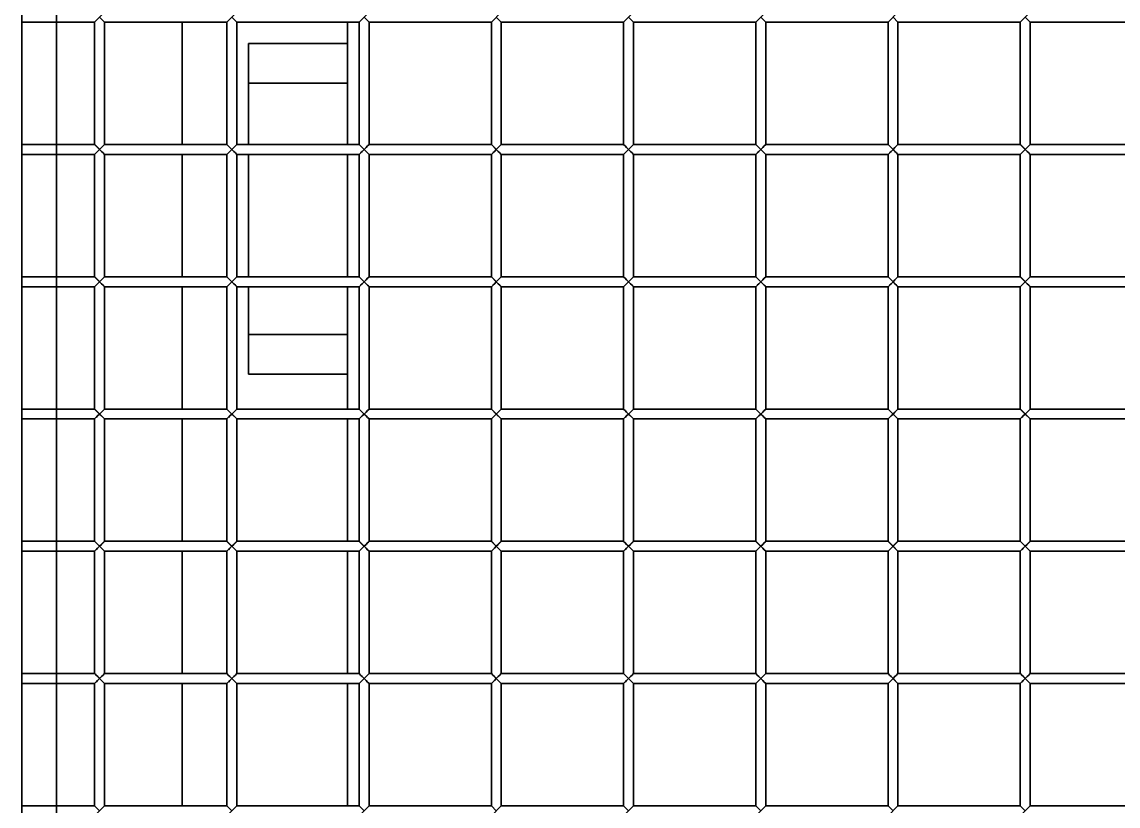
# Model space of a CAD drawing. Header units: millimetres. Extents: x 32496 to 166256, y 3504 to 23939.
# Drawn here: x 69754.5 to 70086.1, y 12789.6 to 13026.7 of the extents above; entities that cross this region are included whole.
import ezdxf

# ---------------------------------------------------------------- set-up
doc = ezdxf.new("R2010")
doc.units = ezdxf.units.MM
doc.layers.get('0').update_dxf_attribs({"lineweight": 35})

# ---------------------------------------------------------------- blocks, each defined once
blk = doc.blocks.new('DRGTJHYTHRTTR')
at = {"color": 7, "linetype": 'Continuous'}
blk.add_line((51844.04, -50285.69), (51844.04, -49732.69), dxfattribs=at)
blk = doc.blocks.new('8-1250')
at = {"linetype": 'Continuous'}
for p, q in [((-3291.63, -33446.27), (-3291.63, -34431.79)), ((-3269.63, -33944.79), (-3266.63, -33941.79)), ((-3229.63, -33944.79), (-3226.63, -33941.79)), ((-3189.63, -33944.79), (-3186.63, -33941.79)), ((-3149.63, -33944.79), (-3146.63, -33941.79)), ((-3109.63, -33944.79), (-3106.63, -33941.79)), ((-3069.63, -33944.79), (-3066.63, -33941.79)), ((-3029.63, -33944.79), (-3026.63, -33941.79)), ((-2989.63, -33944.79), (-2986.63, -33941.79)), ((-3291.63, -33944.79), (-3269.63, -33944.79)), ((-3269.63, -33944.79), (-3269.63, -33981.79)), ((-3266.63, -33944.79), (-3268.13, -33943.29)), ((-3266.63, -33944.79), (-3266.63, -33981.79)), ((-3266.63, -33944.79), (-3229.63, -33944.79)), ((-3243.13, -33981.79), (-3243.13, -33944.79)), ((-3229.63, -33944.79), (-3229.63, -33981.79)), ((-3226.63, -33944.79), (-3228.13, -33943.29)), ((-3226.63, -33944.79), (-3226.63, -33981.79)), ((-3226.63, -33944.79), (-3189.63, -33944.79)), ((-3193.13, -33944.79), (-3193.13, -33981.79)), ((-3189.63, -33944.79), (-3189.63, -33981.79)), ((-3186.63, -33944.79), (-3188.13, -33943.29)), ((-3186.63, -33944.79), (-3186.63, -33981.79)), ((-3186.63, -33944.79), (-3149.63, -33944.79)), ((-3149.63, -33944.79), (-3149.63, -33981.79)), ((-3146.63, -33944.79), (-3148.13, -33943.29)), ((-3146.63, -33944.79), (-3146.63, -33981.79)), ((-3146.63, -33944.79), (-3109.63, -33944.79)), ((-3109.63, -33944.79), (-3109.63, -33981.79)), ((-3106.63, -33944.79), (-3108.13, -33943.29)), ((-3106.63, -33944.79), (-3106.63, -33981.79)), ((-3106.63, -33944.79), (-3069.63, -33944.79)), ((-3069.63, -33944.79), (-3069.63, -33981.79)), ((-3066.63, -33944.79), (-3068.13, -33943.29)), ((-3066.63, -33944.79), (-3066.63, -33981.79)), ((-3066.63, -33944.79), (-3029.63, -33944.79)), ((-3029.63, -33944.79), (-3029.63, -33981.79)), ((-3026.63, -33944.79), (-3028.13, -33943.29)), ((-3026.63, -33944.79), (-3026.63, -33981.79)), ((-3026.63, -33944.79), (-2989.63, -33944.79)), ((-2989.63, -33944.79), (-2989.63, -33981.79)), ((-2986.63, -33944.79), (-2988.13, -33943.29)), ((-2986.63, -33944.79), (-2986.63, -33981.79)), ((-2986.63, -33944.79), (-2949.63, -33944.79)), ((-3223.13, -33981.79), (-3223.13, -33951.29)), ((-3223.13, -33951.29), (-3193.13, -33951.29)), ((-3193.13, -33963.29), (-3223.13, -33963.29)), ((-3291.63, -33981.79), (-3269.63, -33981.79)), ((-3269.63, -33981.79), (-3268.13, -33983.29)), ((-3269.63, -33984.79), (-3266.63, -33981.79)), ((-3266.63, -33981.79), (-3229.63, -33981.79)), ((-3229.63, -33981.79), (-3228.13, -33983.29)), ((-3229.63, -33984.79), (-3226.63, -33981.79)), ((-3226.63, -33981.79), (-3189.63, -33981.79)), ((-3189.63, -33981.79), (-3188.13, -33983.29)), ((-3189.63, -33984.79), (-3186.63, -33981.79)), ((-3186.63, -33981.79), (-3149.63, -33981.79)), ((-3149.63, -33981.79), (-3148.13, -33983.29)), ((-3149.63, -33984.79), (-3146.63, -33981.79)), ((-3146.63, -33981.79), (-3109.63, -33981.79)), ((-3109.63, -33981.79), (-3108.13, -33983.29)), ((-3109.63, -33984.79), (-3106.63, -33981.79)), ((-3106.63, -33981.79), (-3069.63, -33981.79)), ((-3069.63, -33981.79), (-3068.13, -33983.29)), ((-3069.63, -33984.79), (-3066.63, -33981.79)), ((-3066.63, -33981.79), (-3029.63, -33981.79)), ((-3029.63, -33981.79), (-3028.13, -33983.29)), ((-3029.63, -33984.79), (-3026.63, -33981.79)), ((-3026.63, -33981.79), (-2989.63, -33981.79)), ((-2989.63, -33981.79), (-2988.13, -33983.29)), ((-2989.63, -33984.79), (-2986.63, -33981.79)), ((-2986.63, -33981.79), (-2949.63, -33981.79)), ((-3291.63, -33984.79), (-3269.63, -33984.79)), ((-3269.63, -33984.79), (-3269.63, -34021.79)), ((-3266.63, -33984.79), (-3268.13, -33983.29)), ((-3266.63, -33984.79), (-3266.63, -34021.79)), ((-3266.63, -33984.79), (-3229.63, -33984.79)), ((-3243.13, -34021.79), (-3243.13, -33984.79)), ((-3229.63, -33984.79), (-3229.63, -34021.79)), ((-3226.63, -33984.79), (-3228.13, -33983.29)), ((-3226.63, -33984.79), (-3226.63, -34021.79)), ((-3226.63, -33984.79), (-3189.63, -33984.79)), ((-3223.13, -34021.79), (-3223.13, -33984.79)), ((-3193.13, -33984.79), (-3193.13, -34021.79)), ((-3189.63, -33984.79), (-3189.63, -34021.79)), ((-3186.63, -33984.79), (-3188.13, -33983.29)), ((-3186.63, -33984.79), (-3186.63, -34021.79)), ((-3186.63, -33984.79), (-3149.63, -33984.79)), ((-3149.63, -33984.79), (-3149.63, -34021.79)), ((-3146.63, -33984.79), (-3148.13, -33983.29)), ((-3146.63, -33984.79), (-3146.63, -34021.79)), ((-3146.63, -33984.79), (-3109.63, -33984.79)), ((-3109.63, -33984.79), (-3109.63, -34021.79)), ((-3106.63, -33984.79), (-3108.13, -33983.29)), ((-3106.63, -33984.79), (-3106.63, -34021.79)), ((-3106.63, -33984.79), (-3069.63, -33984.79)), ((-3069.63, -33984.79), (-3069.63, -34021.79)), ((-3066.63, -33984.79), (-3068.13, -33983.29)), ((-3066.63, -33984.79), (-3066.63, -34021.79)), ((-3066.63, -33984.79), (-3029.63, -33984.79)), ((-3029.63, -33984.79), (-3029.63, -34021.79)), ((-3026.63, -33984.79), (-3028.13, -33983.29)), ((-3026.63, -33984.79), (-3026.63, -34021.79)), ((-3026.63, -33984.79), (-2989.63, -33984.79)), ((-2989.63, -33984.79), (-2989.63, -34021.79)), ((-2986.63, -33984.79), (-2988.13, -33983.29)), ((-2986.63, -33984.79), (-2986.63, -34021.79)), ((-2986.63, -33984.79), (-2949.63, -33984.79)), ((-3291.63, -34021.79), (-3269.63, -34021.79)), ((-3269.63, -34021.79), (-3268.13, -34023.29)), ((-3269.63, -34024.79), (-3266.63, -34021.79)), ((-3266.63, -34021.79), (-3229.63, -34021.79)), ((-3229.63, -34021.79), (-3228.13, -34023.29)), ((-3229.63, -34024.79), (-3226.63, -34021.79)), ((-3226.63, -34021.79), (-3189.63, -34021.79)), ((-3189.63, -34021.79), (-3188.13, -34023.29)), ((-3189.63, -34024.79), (-3186.63, -34021.79)), ((-3186.63, -34021.79), (-3149.63, -34021.79)), ((-3149.63, -34021.79), (-3148.13, -34023.29)), ((-3149.63, -34024.79), (-3146.63, -34021.79)), ((-3146.63, -34021.79), (-3109.63, -34021.79)), ((-3109.63, -34021.79), (-3108.13, -34023.29)), ((-3109.63, -34024.79), (-3106.63, -34021.79)), ((-3106.63, -34021.79), (-3069.63, -34021.79)), ((-3069.63, -34021.79), (-3068.13, -34023.29)), ((-3069.63, -34024.79), (-3066.63, -34021.79)), ((-3066.63, -34021.79), (-3029.63, -34021.79)), ((-3029.63, -34021.79), (-3028.13, -34023.29)), ((-3029.63, -34024.79), (-3026.63, -34021.79)), ((-3026.63, -34021.79), (-2989.63, -34021.79)), ((-2989.63, -34021.79), (-2988.13, -34023.29)), ((-2989.63, -34024.79), (-2986.63, -34021.79)), ((-2986.63, -34021.79), (-2949.63, -34021.79)), ((-3291.63, -34024.79), (-3269.63, -34024.79)), ((-3269.63, -34024.79), (-3269.63, -34061.79)), ((-3266.63, -34024.79), (-3268.13, -34023.29)), ((-3266.63, -34024.79), (-3266.63, -34061.79)), ((-3266.63, -34024.79), (-3229.63, -34024.79)), ((-3243.13, -34061.79), (-3243.13, -34024.79)), ((-3229.63, -34024.79), (-3229.63, -34061.79)), ((-3226.63, -34024.79), (-3228.13, -34023.29)), ((-3226.63, -34024.79), (-3226.63, -34061.79)), ((-3226.63, -34024.79), (-3189.63, -34024.79)), ((-3223.13, -34051.29), (-3223.13, -34024.79)), ((-3193.13, -34024.79), (-3193.13, -34061.79)), ((-3189.63, -34024.79), (-3189.63, -34061.79)), ((-3186.63, -34024.79), (-3188.13, -34023.29)), ((-3186.63, -34024.79), (-3186.63, -34061.79)), ((-3186.63, -34024.79), (-3149.63, -34024.79)), ((-3149.63, -34024.79), (-3149.63, -34061.79)), ((-3146.63, -34024.79), (-3148.13, -34023.29)), ((-3146.63, -34024.79), (-3146.63, -34061.79)), ((-3146.63, -34024.79), (-3109.63, -34024.79)), ((-3109.63, -34024.79), (-3109.63, -34061.79)), ((-3106.63, -34024.79), (-3108.13, -34023.29)), ((-3106.63, -34024.79), (-3106.63, -34061.79)), ((-3106.63, -34024.79), (-3069.63, -34024.79)), ((-3069.63, -34024.79), (-3069.63, -34061.79)), ((-3066.63, -34024.79), (-3068.13, -34023.29)), ((-3066.63, -34024.79), (-3066.63, -34061.79)), ((-3066.63, -34024.79), (-3029.63, -34024.79)), ((-3029.63, -34024.79), (-3029.63, -34061.79)), ((-3026.63, -34024.79), (-3028.13, -34023.29)), ((-3026.63, -34024.79), (-3026.63, -34061.79)), ((-3026.63, -34024.79), (-2989.63, -34024.79)), ((-2989.63, -34024.79), (-2989.63, -34061.79)), ((-2986.63, -34024.79), (-2988.13, -34023.29)), ((-2986.63, -34024.79), (-2986.63, -34061.79)), ((-2986.63, -34024.79), (-2949.63, -34024.79)), ((-3223.13, -34039.29), (-3193.13, -34039.29)), ((-3193.13, -34051.29), (-3223.13, -34051.29)), ((-3291.63, -34061.79), (-3269.63, -34061.79)), ((-3269.63, -34061.79), (-3268.13, -34063.29)), ((-3269.63, -34064.79), (-3266.63, -34061.79)), ((-3266.63, -34061.79), (-3229.63, -34061.79)), ((-3229.63, -34061.79), (-3228.13, -34063.29)), ((-3229.63, -34064.79), (-3226.63, -34061.79)), ((-3226.63, -34061.79), (-3189.63, -34061.79)), ((-3189.63, -34061.79), (-3188.13, -34063.29)), ((-3189.63, -34064.79), (-3186.63, -34061.79)), ((-3186.63, -34061.79), (-3149.63, -34061.79)), ((-3149.63, -34061.79), (-3148.13, -34063.29)), ((-3149.63, -34064.79), (-3146.63, -34061.79)), ((-3146.63, -34061.79), (-3109.63, -34061.79)), ((-3109.63, -34061.79), (-3108.13, -34063.29)), ((-3109.63, -34064.79), (-3106.63, -34061.79)), ((-3106.63, -34061.79), (-3069.63, -34061.79)), ((-3069.63, -34061.79), (-3068.13, -34063.29)), ((-3069.63, -34064.79), (-3066.63, -34061.79)), ((-3066.63, -34061.79), (-3029.63, -34061.79)), ((-3029.63, -34061.79), (-3028.13, -34063.29)), ((-3029.63, -34064.79), (-3026.63, -34061.79)), ((-3026.63, -34061.79), (-2989.63, -34061.79)), ((-2989.63, -34061.79), (-2988.13, -34063.29)), ((-2989.63, -34064.79), (-2986.63, -34061.79)), ((-2986.63, -34061.79), (-2949.63, -34061.79)), ((-3291.63, -34064.79), (-3269.63, -34064.79)), ((-3269.63, -34064.79), (-3269.63, -34101.79)), ((-3266.63, -34064.79), (-3268.13, -34063.29)), ((-3266.63, -34064.79), (-3266.63, -34101.79)), ((-3266.63, -34064.79), (-3229.63, -34064.79)), ((-3243.13, -34101.79), (-3243.13, -34064.79)), ((-3229.63, -34064.79), (-3229.63, -34101.79)), ((-3226.63, -34064.79), (-3228.13, -34063.29)), ((-3226.63, -34064.79), (-3226.63, -34101.79)), ((-3226.63, -34064.79), (-3189.63, -34064.79)), ((-3193.13, -34064.79), (-3193.13, -34101.79)), ((-3189.63, -34064.79), (-3189.63, -34101.79)), ((-3186.63, -34064.79), (-3188.13, -34063.29)), ((-3186.63, -34064.79), (-3186.63, -34101.79)), ((-3186.63, -34064.79), (-3149.63, -34064.79)), ((-3149.63, -34064.79), (-3149.63, -34101.79)), ((-3146.63, -34064.79), (-3148.13, -34063.29)), ((-3146.63, -34064.79), (-3146.63, -34101.79)), ((-3146.63, -34064.79), (-3109.63, -34064.79)), ((-3109.63, -34064.79), (-3109.63, -34101.79)), ((-3106.63, -34064.79), (-3108.13, -34063.29)), ((-3106.63, -34064.79), (-3106.63, -34101.79)), ((-3106.63, -34064.79), (-3069.63, -34064.79)), ((-3069.63, -34064.79), (-3069.63, -34101.79)), ((-3066.63, -34064.79), (-3068.13, -34063.29)), ((-3066.63, -34064.79), (-3066.63, -34101.79)), ((-3066.63, -34064.79), (-3029.63, -34064.79)), ((-3029.63, -34064.79), (-3029.63, -34101.79)), ((-3026.63, -34064.79), (-3028.13, -34063.29)), ((-3026.63, -34064.79), (-3026.63, -34101.79)), ((-3026.63, -34064.79), (-2989.63, -34064.79)), ((-2989.63, -34064.79), (-2989.63, -34101.79)), ((-2986.63, -34064.79), (-2988.13, -34063.29)), ((-2986.63, -34064.79), (-2986.63, -34101.79)), ((-2986.63, -34064.79), (-2949.63, -34064.79)), ((-3291.63, -34101.79), (-3269.63, -34101.79)), ((-3269.63, -34101.79), (-3268.13, -34103.29)), ((-3269.63, -34104.79), (-3266.63, -34101.79)), ((-3266.63, -34101.79), (-3229.63, -34101.79)), ((-3229.63, -34101.79), (-3228.13, -34103.29)), ((-3229.63, -34104.79), (-3226.63, -34101.79)), ((-3226.63, -34101.79), (-3189.63, -34101.79)), ((-3189.63, -34101.79), (-3188.13, -34103.29)), ((-3189.63, -34104.79), (-3186.63, -34101.79)), ((-3186.63, -34101.79), (-3149.63, -34101.79)), ((-3149.63, -34101.79), (-3148.13, -34103.29)), ((-3149.63, -34104.79), (-3146.63, -34101.79)), ((-3146.63, -34101.79), (-3109.63, -34101.79)), ((-3109.63, -34101.79), (-3108.13, -34103.29)), ((-3109.63, -34104.79), (-3106.63, -34101.79)), ((-3106.63, -34101.79), (-3069.63, -34101.79)), ((-3069.63, -34101.79), (-3068.13, -34103.29)), ((-3069.63, -34104.79), (-3066.63, -34101.79)), ((-3066.63, -34101.79), (-3029.63, -34101.79)), ((-3029.63, -34101.79), (-3028.13, -34103.29)), ((-3029.63, -34104.79), (-3026.63, -34101.79)), ((-3026.63, -34101.79), (-2989.63, -34101.79)), ((-2989.63, -34101.79), (-2988.13, -34103.29)), ((-2989.63, -34104.79), (-2986.63, -34101.79)), ((-2986.63, -34101.79), (-2949.63, -34101.79)), ((-3291.63, -34104.79), (-3269.63, -34104.79)), ((-3269.63, -34104.79), (-3269.63, -34141.79)), ((-3266.63, -34104.79), (-3268.13, -34103.29)), ((-3266.63, -34104.79), (-3266.63, -34141.79)), ((-3266.63, -34104.79), (-3229.63, -34104.79)), ((-3243.13, -34141.79), (-3243.13, -34104.79)), ((-3229.63, -34104.79), (-3229.63, -34141.79)), ((-3226.63, -34104.79), (-3228.13, -34103.29)), ((-3226.63, -34104.79), (-3226.63, -34141.79)), ((-3226.63, -34104.79), (-3189.63, -34104.79)), ((-3193.13, -34104.79), (-3193.13, -34141.79)), ((-3189.63, -34104.79), (-3189.63, -34141.79)), ((-3186.63, -34104.79), (-3188.13, -34103.29)), ((-3186.63, -34104.79), (-3186.63, -34141.79)), ((-3186.63, -34104.79), (-3149.63, -34104.79)), ((-3149.63, -34104.79), (-3149.63, -34141.79)), ((-3146.63, -34104.79), (-3148.13, -34103.29)), ((-3146.63, -34104.79), (-3146.63, -34141.79)), ((-3146.63, -34104.79), (-3109.63, -34104.79)), ((-3109.63, -34104.79), (-3109.63, -34141.79)), ((-3106.63, -34104.79), (-3108.13, -34103.29)), ((-3106.63, -34104.79), (-3106.63, -34141.79)), ((-3106.63, -34104.79), (-3069.63, -34104.79)), ((-3069.63, -34104.79), (-3069.63, -34141.79)), ((-3066.63, -34104.79), (-3068.13, -34103.29)), ((-3066.63, -34104.79), (-3066.63, -34141.79)), ((-3066.63, -34104.79), (-3029.63, -34104.79)), ((-3029.63, -34104.79), (-3029.63, -34141.79)), ((-3026.63, -34104.79), (-3028.13, -34103.29)), ((-3026.63, -34104.79), (-3026.63, -34141.79)), ((-3026.63, -34104.79), (-2989.63, -34104.79)), ((-2989.63, -34104.79), (-2989.63, -34141.79)), ((-2986.63, -34104.79), (-2988.13, -34103.29)), ((-2986.63, -34104.79), (-2986.63, -34141.79)), ((-2986.63, -34104.79), (-2949.63, -34104.79)), ((-3291.63, -34141.79), (-3269.63, -34141.79)), ((-3269.63, -34141.79), (-3268.13, -34143.29)), ((-3269.63, -34144.79), (-3266.63, -34141.79)), ((-3266.63, -34141.79), (-3229.63, -34141.79)), ((-3229.63, -34141.79), (-3228.13, -34143.29)), ((-3229.63, -34144.79), (-3226.63, -34141.79)), ((-3226.63, -34141.79), (-3189.63, -34141.79)), ((-3189.63, -34141.79), (-3188.13, -34143.29)), ((-3189.63, -34144.79), (-3186.63, -34141.79)), ((-3186.63, -34141.79), (-3149.63, -34141.79)), ((-3149.63, -34141.79), (-3148.13, -34143.29)), ((-3149.63, -34144.79), (-3146.63, -34141.79)), ((-3146.63, -34141.79), (-3109.63, -34141.79)), ((-3109.63, -34141.79), (-3108.13, -34143.29)), ((-3109.63, -34144.79), (-3106.63, -34141.79)), ((-3106.63, -34141.79), (-3069.63, -34141.79)), ((-3069.63, -34141.79), (-3068.13, -34143.29)), ((-3069.63, -34144.79), (-3066.63, -34141.79)), ((-3066.63, -34141.79), (-3029.63, -34141.79)), ((-3029.63, -34141.79), (-3028.13, -34143.29)), ((-3029.63, -34144.79), (-3026.63, -34141.79)), ((-3026.63, -34141.79), (-2989.63, -34141.79)), ((-2989.63, -34141.79), (-2988.13, -34143.29)), ((-2989.63, -34144.79), (-2986.63, -34141.79)), ((-2986.63, -34141.79), (-2949.63, -34141.79)), ((-3291.63, -34144.79), (-3269.63, -34144.79)), ((-3269.63, -34144.79), (-3269.63, -34181.79)), ((-3266.63, -34144.79), (-3268.13, -34143.29)), ((-3266.63, -34144.79), (-3266.63, -34181.79)), ((-3266.63, -34144.79), (-3229.63, -34144.79)), ((-3243.13, -34181.79), (-3243.13, -34144.79)), ((-3229.63, -34144.79), (-3229.63, -34181.79)), ((-3226.63, -34144.79), (-3228.13, -34143.29)), ((-3226.63, -34144.79), (-3226.63, -34181.79)), ((-3226.63, -34144.79), (-3189.63, -34144.79)), ((-3193.13, -34144.79), (-3193.13, -34181.79)), ((-3189.63, -34144.79), (-3189.63, -34181.79)), ((-3186.63, -34144.79), (-3188.13, -34143.29)), ((-3186.63, -34144.79), (-3186.63, -34181.79)), ((-3186.63, -34144.79), (-3149.63, -34144.79)), ((-3149.63, -34144.79), (-3149.63, -34181.79)), ((-3146.63, -34144.79), (-3148.13, -34143.29)), ((-3146.63, -34144.79), (-3146.63, -34181.79)), ((-3146.63, -34144.79), (-3109.63, -34144.79)), ((-3109.63, -34144.79), (-3109.63, -34181.79)), ((-3106.63, -34144.79), (-3108.13, -34143.29)), ((-3106.63, -34144.79), (-3106.63, -34181.79)), ((-3106.63, -34144.79), (-3069.63, -34144.79)), ((-3069.63, -34144.79), (-3069.63, -34181.79)), ((-3066.63, -34144.79), (-3068.13, -34143.29)), ((-3066.63, -34144.79), (-3066.63, -34181.79)), ((-3066.63, -34144.79), (-3029.63, -34144.79)), ((-3029.63, -34144.79), (-3029.63, -34181.79)), ((-3026.63, -34144.79), (-3028.13, -34143.29)), ((-3026.63, -34144.79), (-3026.63, -34181.79)), ((-3026.63, -34144.79), (-2989.63, -34144.79)), ((-2989.63, -34144.79), (-2989.63, -34181.79)), ((-2986.63, -34144.79), (-2988.13, -34143.29)), ((-2986.63, -34144.79), (-2986.63, -34181.79)), ((-2986.63, -34144.79), (-2949.63, -34144.79)), ((-3291.63, -34181.79), (-3269.63, -34181.79)), ((-3269.63, -34181.79), (-3268.13, -34183.29)), ((-3269.63, -34184.79), (-3266.63, -34181.79)), ((-3266.63, -34181.79), (-3229.63, -34181.79)), ((-3229.63, -34181.79), (-3228.13, -34183.29)), ((-3229.63, -34184.79), (-3226.63, -34181.79)), ((-3226.63, -34181.79), (-3189.63, -34181.79)), ((-3189.63, -34181.79), (-3188.13, -34183.29)), ((-3189.63, -34184.79), (-3186.63, -34181.79)), ((-3186.63, -34181.79), (-3149.63, -34181.79)), ((-3149.63, -34181.79), (-3148.13, -34183.29)), ((-3149.63, -34184.79), (-3146.63, -34181.79)), ((-3146.63, -34181.79), (-3109.63, -34181.79)), ((-3109.63, -34181.79), (-3108.13, -34183.29)), ((-3109.63, -34184.79), (-3106.63, -34181.79)), ((-3106.63, -34181.79), (-3069.63, -34181.79)), ((-3069.63, -34181.79), (-3068.13, -34183.29)), ((-3069.63, -34184.79), (-3066.63, -34181.79)), ((-3066.63, -34181.79), (-3029.63, -34181.79)), ((-3029.63, -34181.79), (-3028.13, -34183.29)), ((-3029.63, -34184.79), (-3026.63, -34181.79)), ((-3026.63, -34181.79), (-2989.63, -34181.79)), ((-2989.63, -34181.79), (-2988.13, -34183.29)), ((-2989.63, -34184.79), (-2986.63, -34181.79)), ((-2986.63, -34181.79), (-2949.63, -34181.79))]:
    blk.add_line(p, q, dxfattribs=at)
for points in [[(-3269.51, -33981.9), (-3269.2, -33982.22), (-3268.71, -33982.71), (-3267.54, -33983.88)], [(-3268.13, -33983.29), (-3267.54, -33982.7), (-3267.07, -33982.23), (-3266.74, -33981.9)], [(-3229.51, -33981.9), (-3229.2, -33982.22), (-3228.71, -33982.71), (-3227.54, -33983.88)], [(-3228.13, -33983.29), (-3227.54, -33982.7), (-3227.07, -33982.23), (-3226.74, -33981.9)], [(-3189.51, -33981.9), (-3189.2, -33982.22), (-3188.71, -33982.71), (-3187.54, -33983.88)], [(-3188.13, -33983.29), (-3187.54, -33982.7), (-3187.07, -33982.23), (-3186.74, -33981.9)], [(-3149.51, -33981.9), (-3149.2, -33982.22), (-3148.71, -33982.71), (-3147.54, -33983.88)], [(-3148.13, -33983.29), (-3147.54, -33982.7), (-3147.07, -33982.23), (-3146.74, -33981.9)], [(-3109.51, -33981.9), (-3109.2, -33982.22), (-3108.71, -33982.71), (-3107.54, -33983.88)], [(-3108.13, -33983.29), (-3107.54, -33982.7), (-3107.07, -33982.23), (-3106.74, -33981.9)], [(-3069.51, -33981.9), (-3069.2, -33982.22), (-3068.71, -33982.71), (-3067.54, -33983.88)], [(-3068.13, -33983.29), (-3067.54, -33982.7), (-3067.07, -33982.23), (-3066.74, -33981.9)], [(-3029.51, -33981.9), (-3029.2, -33982.22), (-3028.71, -33982.71), (-3027.54, -33983.88)], [(-3028.13, -33983.29), (-3027.54, -33982.7), (-3027.07, -33982.23), (-3026.74, -33981.9)], [(-2989.51, -33981.9), (-2989.2, -33982.22), (-2988.71, -33982.71), (-2987.54, -33983.88)], [(-2988.13, -33983.29), (-2987.54, -33982.7), (-2987.07, -33982.23), (-2986.74, -33981.9)], [(-3268.13, -33983.29), (-3268.72, -33983.88), (-3269.19, -33984.35)], [(-3266.74, -33984.67), (-3267.07, -33984.35), (-3267.54, -33983.88)], [(-3228.13, -33983.29), (-3228.72, -33983.88), (-3229.19, -33984.35)], [(-3226.74, -33984.67), (-3227.07, -33984.35), (-3227.54, -33983.88)], [(-3188.13, -33983.29), (-3188.72, -33983.88), (-3189.19, -33984.35)], [(-3186.74, -33984.67), (-3187.07, -33984.35), (-3187.54, -33983.88)], [(-3148.13, -33983.29), (-3148.72, -33983.88), (-3149.19, -33984.35)], [(-3146.74, -33984.67), (-3147.07, -33984.35), (-3147.54, -33983.88)], [(-3108.13, -33983.29), (-3108.72, -33983.88), (-3109.19, -33984.35)], [(-3106.74, -33984.67), (-3107.07, -33984.35), (-3107.54, -33983.88)], [(-3068.13, -33983.29), (-3068.72, -33983.88), (-3069.19, -33984.35)], [(-3066.74, -33984.67), (-3067.07, -33984.35), (-3067.54, -33983.88)], [(-3028.13, -33983.29), (-3028.72, -33983.88), (-3029.19, -33984.35)], [(-3026.74, -33984.67), (-3027.07, -33984.35), (-3027.54, -33983.88)], [(-2988.13, -33983.29), (-2988.72, -33983.88), (-2989.19, -33984.35)], [(-2986.74, -33984.67), (-2987.07, -33984.35), (-2987.54, -33983.88)], [(-3269.51, -34021.9), (-3269.2, -34022.22), (-3268.71, -34022.71), (-3267.54, -34023.88)], [(-3268.13, -34023.29), (-3267.54, -34022.7), (-3267.07, -34022.23), (-3266.74, -34021.9)], [(-3229.51, -34021.9), (-3229.2, -34022.22), (-3228.71, -34022.71), (-3227.54, -34023.88)], [(-3228.13, -34023.29), (-3227.54, -34022.7), (-3227.07, -34022.23), (-3226.74, -34021.9)], [(-3189.51, -34021.9), (-3189.2, -34022.22), (-3188.71, -34022.71), (-3187.54, -34023.88)], [(-3188.13, -34023.29), (-3187.54, -34022.7), (-3187.07, -34022.23), (-3186.74, -34021.9)], [(-3149.51, -34021.9), (-3149.2, -34022.22), (-3148.71, -34022.71), (-3147.54, -34023.88)], [(-3148.13, -34023.29), (-3147.54, -34022.7), (-3147.07, -34022.23), (-3146.74, -34021.9)], [(-3109.51, -34021.9), (-3109.2, -34022.22), (-3108.71, -34022.71), (-3107.54, -34023.88)], [(-3108.13, -34023.29), (-3107.54, -34022.7), (-3107.07, -34022.23), (-3106.74, -34021.9)], [(-3069.51, -34021.9), (-3069.2, -34022.22), (-3068.71, -34022.71), (-3067.54, -34023.88)], [(-3068.13, -34023.29), (-3067.54, -34022.7), (-3067.07, -34022.23), (-3066.74, -34021.9)], [(-3029.51, -34021.9), (-3029.2, -34022.22), (-3028.71, -34022.71), (-3027.54, -34023.88)], [(-3028.13, -34023.29), (-3027.54, -34022.7), (-3027.07, -34022.23), (-3026.74, -34021.9)], [(-2989.51, -34021.9), (-2989.2, -34022.22), (-2988.71, -34022.71), (-2987.54, -34023.88)], [(-2988.13, -34023.29), (-2987.54, -34022.7), (-2987.07, -34022.23), (-2986.74, -34021.9)], [(-3268.13, -34023.29), (-3268.72, -34023.88), (-3269.19, -34024.35)], [(-3266.74, -34024.67), (-3267.07, -34024.35), (-3267.54, -34023.88)], [(-3228.13, -34023.29), (-3228.72, -34023.88), (-3229.19, -34024.35)], [(-3226.74, -34024.67), (-3227.07, -34024.35), (-3227.54, -34023.88)], [(-3188.13, -34023.29), (-3188.72, -34023.88), (-3189.19, -34024.35)], [(-3186.74, -34024.67), (-3187.07, -34024.35), (-3187.54, -34023.88)], [(-3148.13, -34023.29), (-3148.72, -34023.88), (-3149.19, -34024.35)], [(-3146.74, -34024.67), (-3147.07, -34024.35), (-3147.54, -34023.88)], [(-3108.13, -34023.29), (-3108.72, -34023.88), (-3109.19, -34024.35)], [(-3106.74, -34024.67), (-3107.07, -34024.35), (-3107.54, -34023.88)], [(-3068.13, -34023.29), (-3068.72, -34023.88), (-3069.19, -34024.35)], [(-3066.74, -34024.67), (-3067.07, -34024.35), (-3067.54, -34023.88)], [(-3028.13, -34023.29), (-3028.72, -34023.88), (-3029.19, -34024.35)], [(-3026.74, -34024.67), (-3027.07, -34024.35), (-3027.54, -34023.88)], [(-2988.13, -34023.29), (-2988.72, -34023.88), (-2989.19, -34024.35)], [(-2986.74, -34024.67), (-2987.07, -34024.35), (-2987.54, -34023.88)], [(-3269.51, -34061.9), (-3269.2, -34062.22), (-3268.71, -34062.71), (-3267.54, -34063.88)], [(-3268.13, -34063.29), (-3267.54, -34062.7), (-3267.07, -34062.23), (-3266.74, -34061.9)], [(-3229.51, -34061.9), (-3229.2, -34062.22), (-3228.71, -34062.71), (-3227.54, -34063.88)], [(-3228.13, -34063.29), (-3227.54, -34062.7), (-3227.07, -34062.23), (-3226.74, -34061.9)], [(-3189.51, -34061.9), (-3189.2, -34062.22), (-3188.71, -34062.71), (-3187.54, -34063.88)], [(-3188.13, -34063.29), (-3187.54, -34062.7), (-3187.07, -34062.23), (-3186.74, -34061.9)], [(-3149.51, -34061.9), (-3149.2, -34062.22), (-3148.71, -34062.71), (-3147.54, -34063.88)], [(-3148.13, -34063.29), (-3147.54, -34062.7), (-3147.07, -34062.23), (-3146.74, -34061.9)], [(-3109.51, -34061.9), (-3109.2, -34062.22), (-3108.71, -34062.71), (-3107.54, -34063.88)], [(-3108.13, -34063.29), (-3107.54, -34062.7), (-3107.07, -34062.23), (-3106.74, -34061.9)], [(-3069.51, -34061.9), (-3069.2, -34062.22), (-3068.71, -34062.71), (-3067.54, -34063.88)], [(-3068.13, -34063.29), (-3067.54, -34062.7), (-3067.07, -34062.23), (-3066.74, -34061.9)], [(-3029.51, -34061.9), (-3029.2, -34062.22), (-3028.71, -34062.71), (-3027.54, -34063.88)], [(-3028.13, -34063.29), (-3027.54, -34062.7), (-3027.07, -34062.23), (-3026.74, -34061.9)], [(-2989.51, -34061.9), (-2989.2, -34062.22), (-2988.71, -34062.71), (-2987.54, -34063.88)], [(-2988.13, -34063.29), (-2987.54, -34062.7), (-2987.07, -34062.23), (-2986.74, -34061.9)], [(-3268.13, -34063.29), (-3268.72, -34063.88), (-3269.19, -34064.35)], [(-3266.74, -34064.67), (-3267.07, -34064.35), (-3267.54, -34063.88)], [(-3228.13, -34063.29), (-3228.72, -34063.88), (-3229.19, -34064.35)], [(-3226.74, -34064.67), (-3227.07, -34064.35), (-3227.54, -34063.88)], [(-3188.13, -34063.29), (-3188.72, -34063.88), (-3189.19, -34064.35)], [(-3186.74, -34064.67), (-3187.07, -34064.35), (-3187.54, -34063.88)], [(-3148.13, -34063.29), (-3148.72, -34063.88), (-3149.19, -34064.35)], [(-3146.74, -34064.67), (-3147.07, -34064.35), (-3147.54, -34063.88)], [(-3108.13, -34063.29), (-3108.72, -34063.88), (-3109.19, -34064.35)], [(-3106.74, -34064.67), (-3107.07, -34064.35), (-3107.54, -34063.88)], [(-3068.13, -34063.29), (-3068.72, -34063.88), (-3069.19, -34064.35)], [(-3066.74, -34064.67), (-3067.07, -34064.35), (-3067.54, -34063.88)], [(-3028.13, -34063.29), (-3028.72, -34063.88), (-3029.19, -34064.35)], [(-3026.74, -34064.67), (-3027.07, -34064.35), (-3027.54, -34063.88)], [(-2988.13, -34063.29), (-2988.72, -34063.88), (-2989.19, -34064.35)], [(-2986.74, -34064.67), (-2987.07, -34064.35), (-2987.54, -34063.88)], [(-3269.51, -34101.9), (-3269.2, -34102.22), (-3268.71, -34102.71), (-3267.54, -34103.88)], [(-3268.13, -34103.29), (-3267.54, -34102.7), (-3267.07, -34102.23), (-3266.74, -34101.9)], [(-3229.51, -34101.9), (-3229.2, -34102.22), (-3228.71, -34102.71), (-3227.54, -34103.88)], [(-3228.13, -34103.29), (-3227.54, -34102.7), (-3227.07, -34102.23), (-3226.74, -34101.9)], [(-3189.51, -34101.9), (-3189.2, -34102.22), (-3188.71, -34102.71), (-3187.54, -34103.88)], [(-3188.13, -34103.29), (-3187.54, -34102.7), (-3187.07, -34102.23), (-3186.74, -34101.9)], [(-3149.51, -34101.9), (-3149.2, -34102.22), (-3148.71, -34102.71), (-3147.54, -34103.88)], [(-3148.13, -34103.29), (-3147.54, -34102.7), (-3147.07, -34102.23), (-3146.74, -34101.9)], [(-3109.51, -34101.9), (-3109.2, -34102.22), (-3108.71, -34102.71), (-3107.54, -34103.88)], [(-3108.13, -34103.29), (-3107.54, -34102.7), (-3107.07, -34102.23), (-3106.74, -34101.9)], [(-3069.51, -34101.9), (-3069.2, -34102.22), (-3068.71, -34102.71), (-3067.54, -34103.88)], [(-3068.13, -34103.29), (-3067.54, -34102.7), (-3067.07, -34102.23), (-3066.74, -34101.9)], [(-3029.51, -34101.9), (-3029.2, -34102.22), (-3028.71, -34102.71), (-3027.54, -34103.88)], [(-3028.13, -34103.29), (-3027.54, -34102.7), (-3027.07, -34102.23), (-3026.74, -34101.9)], [(-2989.51, -34101.9), (-2989.2, -34102.22), (-2988.71, -34102.71), (-2987.54, -34103.88)], [(-2988.13, -34103.29), (-2987.54, -34102.7), (-2987.07, -34102.23), (-2986.74, -34101.9)], [(-3268.13, -34103.29), (-3268.72, -34103.88), (-3269.19, -34104.35)], [(-3266.74, -34104.67), (-3267.07, -34104.35), (-3267.54, -34103.88)], [(-3228.13, -34103.29), (-3228.72, -34103.88), (-3229.19, -34104.35)], [(-3226.74, -34104.67), (-3227.07, -34104.35), (-3227.54, -34103.88)], [(-3188.13, -34103.29), (-3188.72, -34103.88), (-3189.19, -34104.35)], [(-3186.74, -34104.67), (-3187.07, -34104.35), (-3187.54, -34103.88)], [(-3148.13, -34103.29), (-3148.72, -34103.88), (-3149.19, -34104.35)], [(-3146.74, -34104.67), (-3147.07, -34104.35), (-3147.54, -34103.88)], [(-3108.13, -34103.29), (-3108.72, -34103.88), (-3109.19, -34104.35)], [(-3106.74, -34104.67), (-3107.07, -34104.35), (-3107.54, -34103.88)], [(-3068.13, -34103.29), (-3068.72, -34103.88), (-3069.19, -34104.35)], [(-3066.74, -34104.67), (-3067.07, -34104.35), (-3067.54, -34103.88)], [(-3028.13, -34103.29), (-3028.72, -34103.88), (-3029.19, -34104.35)], [(-3026.74, -34104.67), (-3027.07, -34104.35), (-3027.54, -34103.88)], [(-2988.13, -34103.29), (-2988.72, -34103.88), (-2989.19, -34104.35)], [(-2986.74, -34104.67), (-2987.07, -34104.35), (-2987.54, -34103.88)], [(-3269.51, -34141.9), (-3269.2, -34142.22), (-3268.71, -34142.71), (-3267.54, -34143.88)], [(-3268.13, -34143.29), (-3267.54, -34142.7), (-3267.07, -34142.23), (-3266.74, -34141.9)], [(-3229.51, -34141.9), (-3229.2, -34142.22), (-3228.71, -34142.71), (-3227.54, -34143.88)], [(-3228.13, -34143.29), (-3227.54, -34142.7), (-3227.07, -34142.23), (-3226.74, -34141.9)], [(-3189.51, -34141.9), (-3189.2, -34142.22), (-3188.71, -34142.71), (-3187.54, -34143.88)], [(-3188.13, -34143.29), (-3187.54, -34142.7), (-3187.07, -34142.23), (-3186.74, -34141.9)], [(-3149.51, -34141.9), (-3149.2, -34142.22), (-3148.71, -34142.71), (-3147.54, -34143.88)], [(-3148.13, -34143.29), (-3147.54, -34142.7), (-3147.07, -34142.23), (-3146.74, -34141.9)], [(-3109.51, -34141.9), (-3109.2, -34142.22), (-3108.71, -34142.71), (-3107.54, -34143.88)], [(-3108.13, -34143.29), (-3107.54, -34142.7), (-3107.07, -34142.23), (-3106.74, -34141.9)], [(-3069.51, -34141.9), (-3069.2, -34142.22), (-3068.71, -34142.71), (-3067.54, -34143.88)], [(-3068.13, -34143.29), (-3067.54, -34142.7), (-3067.07, -34142.23), (-3066.74, -34141.9)], [(-3029.51, -34141.9), (-3029.2, -34142.22), (-3028.71, -34142.71), (-3027.54, -34143.88)], [(-3028.13, -34143.29), (-3027.54, -34142.7), (-3027.07, -34142.23), (-3026.74, -34141.9)], [(-2989.51, -34141.9), (-2989.2, -34142.22), (-2988.71, -34142.71), (-2987.54, -34143.88)], [(-2988.13, -34143.29), (-2987.54, -34142.7), (-2987.07, -34142.23), (-2986.74, -34141.9)], [(-3268.13, -34143.29), (-3268.72, -34143.88), (-3269.19, -34144.35)], [(-3266.74, -34144.67), (-3267.07, -34144.35), (-3267.54, -34143.88)], [(-3228.13, -34143.29), (-3228.72, -34143.88), (-3229.19, -34144.35)], [(-3226.74, -34144.67), (-3227.07, -34144.35), (-3227.54, -34143.88)], [(-3188.13, -34143.29), (-3188.72, -34143.88), (-3189.19, -34144.35)], [(-3186.74, -34144.67), (-3187.07, -34144.35), (-3187.54, -34143.88)], [(-3148.13, -34143.29), (-3148.72, -34143.88), (-3149.19, -34144.35)], [(-3146.74, -34144.67), (-3147.07, -34144.35), (-3147.54, -34143.88)], [(-3108.13, -34143.29), (-3108.72, -34143.88), (-3109.19, -34144.35)], [(-3106.74, -34144.67), (-3107.07, -34144.35), (-3107.54, -34143.88)], [(-3068.13, -34143.29), (-3068.72, -34143.88), (-3069.19, -34144.35)], [(-3066.74, -34144.67), (-3067.07, -34144.35), (-3067.54, -34143.88)], [(-3028.13, -34143.29), (-3028.72, -34143.88), (-3029.19, -34144.35)], [(-3026.74, -34144.67), (-3027.07, -34144.35), (-3027.54, -34143.88)], [(-2988.13, -34143.29), (-2988.72, -34143.88), (-2989.19, -34144.35)], [(-2986.74, -34144.67), (-2987.07, -34144.35), (-2987.54, -34143.88)]]:
    blk.add_lwpolyline(points, dxfattribs=at)

msp = doc.modelspace()

# ---------------------------------------------------------------- block references
at = {"color": 6}
msp.add_blockref('8-1250', (73046.131, 46971.457), dxfattribs=at)
msp.add_blockref('DRGTJHYTHRTTR', (17920.951, 62966.819))

doc.saveas('drawing.dxf')
